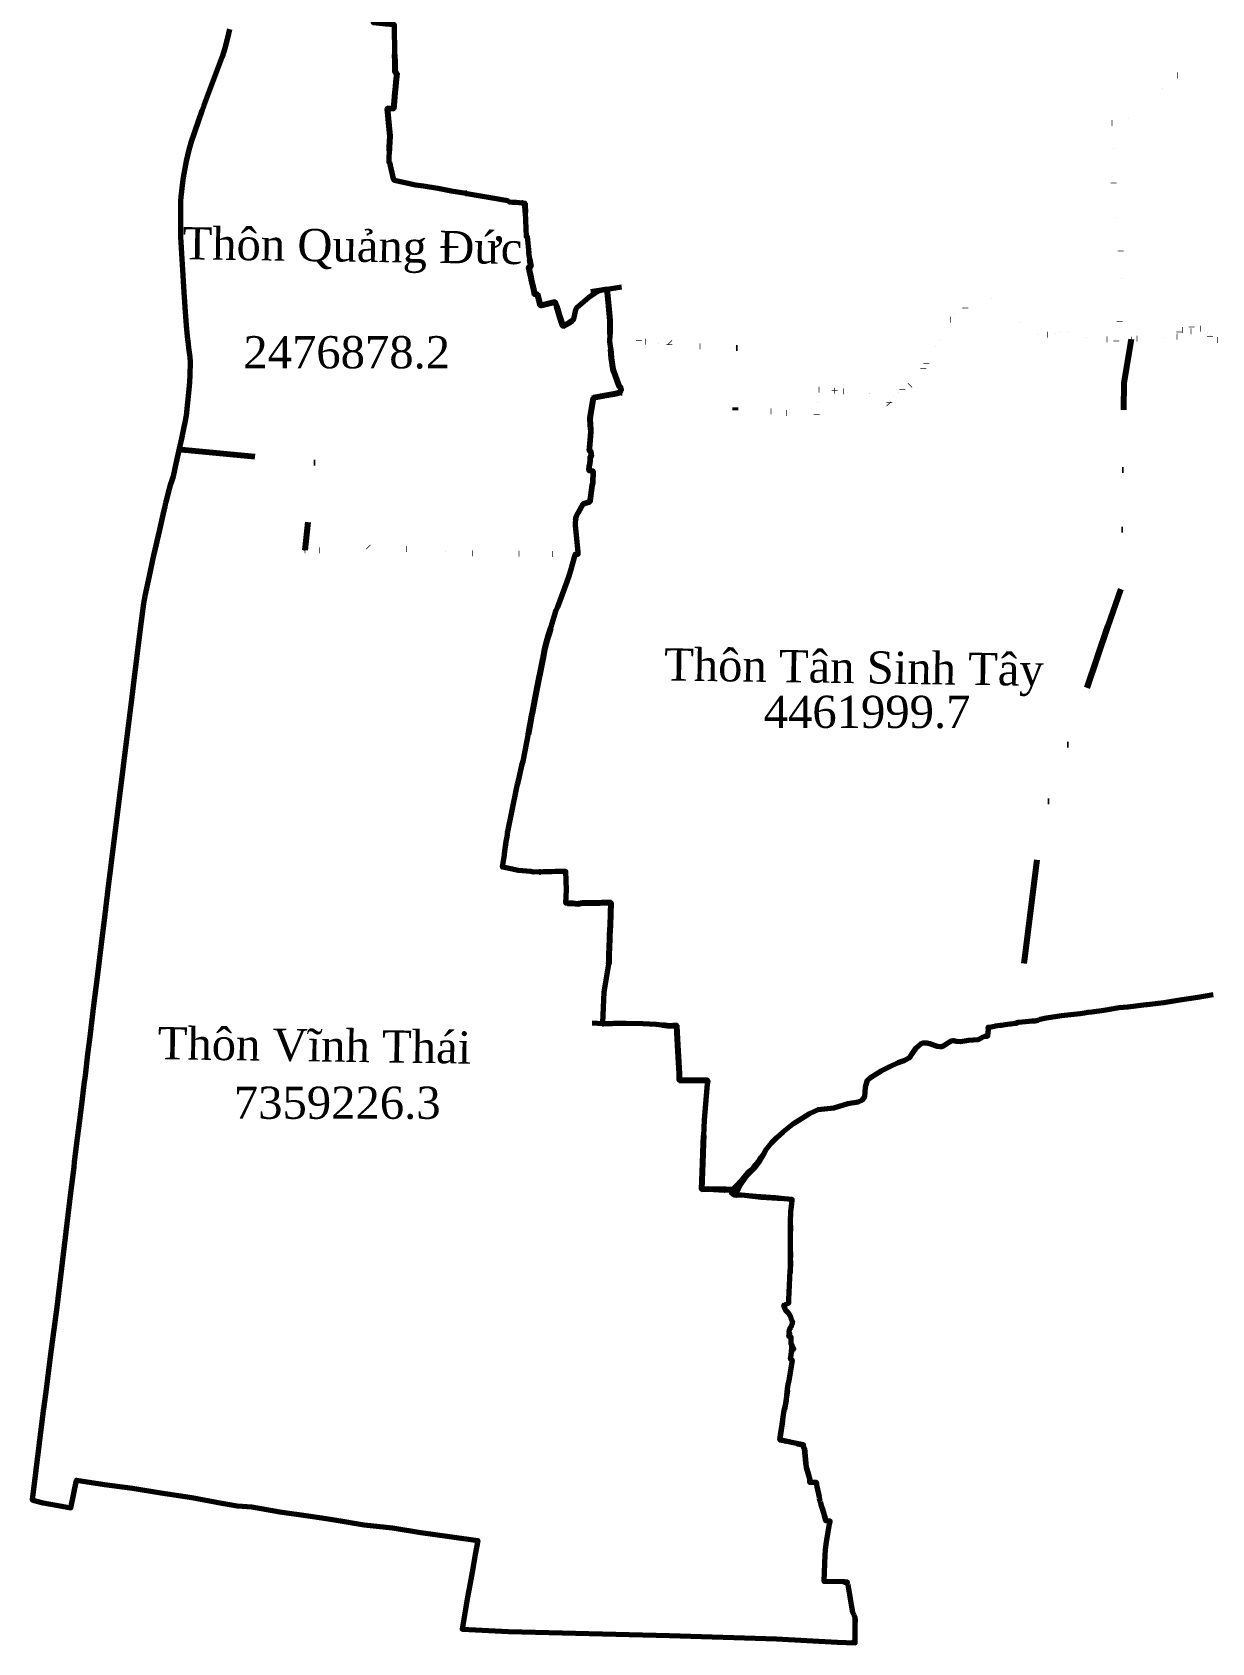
# Model space of a CAD drawing. Header units: metres. Extents: x 587838 to 605780, y 1326024 to 1346437.
# Drawn here: x 594442 to 598559, y 1326024 to 1331645 of the extents above; entities that cross this region are included whole.
import ezdxf
from ezdxf.enums import TextEntityAlignment as Align

# ---------------------------------------------------------------- set-up
doc = ezdxf.new("R2010")
doc.units = ezdxf.units.M
doc.header["$MEASUREMENT"] = 0
doc.linetypes.add('DGN Style 6', pattern=[990.708249, 0.520877, -208.350841, 364.613972, -208.350841, 0.520877, -208.350841])
for name, color, linetype, lineweight in [('DIEM', 7, 'Continuous', 0), ('Level 4', 7, 'Continuous', 0), ('Level 45', 7, 'Continuous', 0), ('Level 46', 7, 'Continuous', 0)]:
    doc.layers.add(name, color=color, linetype=linetype, lineweight=lineweight)
doc.styles.add('Style-Vntime', font='Vntime.shx')
doc.styles.add('Style-Vntimei', font='Vntimei.shx')
doc.linetypes.add('{Dg xa}', pattern='A,3,-1,[18,dgnlstyle-DUONGDC.shx,S=0.004992,R=0,X=0,Y=0],-1', length=5)

msp = doc.modelspace()

# ---------------------------------------------------------------- linework, layer by layer
at = {"layer": 'Level 4', "color": 6, "linetype": 'DGN Style 6', "lineweight": 80}
for p, q in [((598439.88144, 1331495.236091), (598622.103354, 1331581.460704)), ((598386.492153, 1331448.348559), (598439.88144, 1331495.236091)), ((598269.03321, 1331345.193783), (598386.492153, 1331448.348559)), ((598210.653466, 1331329.05628), (598269.03321, 1331345.193783)), ((598216.838099, 1331238.634692), (598210.653466, 1331329.05628)), ((598217.069058, 1331118.539902), (598216.838099, 1331238.634692)), ((598227.594154, 1330998.136824), (598217.069058, 1331118.539902)), ((598241.283439, 1330881.173584), (598227.594154, 1330998.136824)), ((598242.43999, 1330786.260999), (598241.283439, 1330881.173584)), ((598238.034666, 1330635.672954), (598242.43999, 1330786.260999)), ((597662.442541, 1330662.061601), (597685.217697, 1330682.297177)), ((597685.217697, 1330682.297177), (597692.296367, 1330680.246606)), ((597692.296367, 1330680.246606), (597699.420615, 1330682.40067)), ((597699.420615, 1330682.40067), (597788.91548, 1330717.230558)), ((597788.91548, 1330717.230558), (597892.54139, 1330631.923995)), ((597611.016125, 1330571.394435), (597647.717224, 1330642.21895)), ((597647.717224, 1330642.21895), (597662.442541, 1330662.061601)), ((597892.54139, 1330631.923995), (597949.13569, 1330591.319531)), ((598223.05258, 1330571.227121), (598238.034666, 1330635.672954)), ((596449.860485, 1330582.596258), (596460.778, 1330581.1)), ((596460.778, 1330581.1), (596558.978, 1330569.79)), ((596558.978, 1330569.79), (596583.108, 1330565.839)), ((596583.108, 1330565.839), (596588.168, 1330565.01)), ((596588.168, 1330565.01), (596628.118, 1330559.93)), ((596666.478, 1330554.59), (596668.158, 1330562.76)), ((596668.158, 1330562.76), (596772.788, 1330557.87)), ((597593.065263, 1330548.913581), (597611.016125, 1330571.394435)), ((597949.13569, 1330591.319531), (597986.23068, 1330590.092145)), ((597986.23068, 1330590.092145), (598012.117472, 1330593.338635)), ((598012.117472, 1330593.338635), (598026.169631, 1330599.506135)), ((598026.169631, 1330599.506135), (598059.042148, 1330595.913689)), ((598059.042148, 1330595.913689), (598120.578194, 1330579.586302)), ((598120.578194, 1330579.586302), (598192.830414, 1330573.692445)), ((598192.830414, 1330573.692445), (598223.05258, 1330571.227121)), ((598226.784, 1330567.327), (598223.05258, 1330571.227121)), ((598263.724, 1330567.377), (598226.784, 1330567.327)), ((598278.287163, 1330571.186934), (598263.724, 1330567.377)), ((598298.545993, 1330574.840524), (598278.287163, 1330571.186934)), ((598390.667123, 1330578.080893), (598298.545993, 1330574.840524)), ((598437.647896, 1330581.677348), (598390.667123, 1330578.080893)), ((598440.468745, 1330593.673552), (598437.647896, 1330581.677348)), ((598445.302198, 1330599.126372), (598440.468745, 1330593.673552)), ((598456.292522, 1330605.028248), (598445.302198, 1330599.126372)), ((598486.85707, 1330600.608715), (598456.292522, 1330605.028248)), ((598488.796404, 1330616.518119), (598486.85707, 1330600.608715)), ((598493.079769, 1330617.003259), (598488.796404, 1330616.518119)), ((598519.324891, 1330609.802329), (598493.079769, 1330617.003259)), ((598534.127483, 1330603.49722), (598519.324891, 1330609.802329)), ((598544.275215, 1330597.778632), (598534.127483, 1330603.49722)), ((598553.271568, 1330586.534792), (598544.275215, 1330597.778632)), ((598552.855098, 1330582.692588), (598552.914, 1330583.236)), ((598579.618826, 1330569.791399), (598552.855098, 1330582.692588)), ((598552.914, 1330583.236), (598553.271568, 1330586.534792)), ((596628.118, 1330559.93), (596666.478, 1330554.59)), ((596772.788, 1330557.87), (596772.408, 1330549.94)), ((596772.408, 1330549.94), (596895.308, 1330544.34)), ((596895.308, 1330544.34), (596901.799686, 1330544.044203)), ((596901.799686, 1330544.044203), (596895.644903, 1330325.981936)), ((597562.969521, 1330489.364576), (597593.065263, 1330548.913581)), ((597505.749395, 1330412.42694), (597553.096547, 1330471.851402)), ((597553.096547, 1330471.851402), (597562.969521, 1330489.364576)), ((597183.160074, 1330353.714638), (597188.204174, 1330397.742723)), ((597188.204174, 1330397.742723), (597188.599284, 1330401.191488)), ((597188.599284, 1330401.191488), (597189.898, 1330401.03)), ((597189.898, 1330401.03), (597242.262, 1330395.254)), ((597242.262, 1330395.254), (597242.791, 1330395.196)), ((597242.791, 1330395.196), (597272.842, 1330392.396)), ((597464.658606, 1330386.761742), (597479.417123, 1330397.38844)), ((597479.417123, 1330397.38844), (597505.749395, 1330412.42694)), ((597181.117955, 1330310.094835), (597183.160074, 1330353.714638)), ((597272.842, 1330392.396), (597363.048, 1330385.64)), ((597363.048, 1330385.64), (597363.258, 1330383.5)), ((597363.258, 1330383.5), (597431.178, 1330347.55)), ((597431.178, 1330347.55), (597432.771621, 1330346.873021)), ((597432.771621, 1330346.873021), (597434.174195, 1330351.973666)), ((597434.174195, 1330351.973666), (597447.941866, 1330373.290069)), ((597447.941866, 1330373.290069), (597464.658606, 1330386.761742)), ((596895.644903, 1330325.981936), (597020.295114, 1330322.463698)), ((597020.295114, 1330322.463698), (597075.158784, 1330316.444764)), ((597075.158784, 1330316.444764), (597181.117955, 1330310.094835)), ((595393.842994, 1329836.895148), (595445.295798, 1329837.421621)), ((595445.295798, 1329837.421621), (595615.259179, 1329848.513952)), ((595615.259179, 1329848.513952), (595748.769609, 1329842.502679)), ((595748.769609, 1329842.502679), (595884.275873, 1329833.207083)), ((595884.275873, 1329833.207083), (595977.833701, 1329826.789108)), ((595977.833701, 1329826.789108), (596140.869406, 1329825.505536)), ((596140.869406, 1329825.505536), (596258.280282, 1329824.581166)), ((596258.280282, 1329824.581166), (596337.116, 1329823.916))]:
    msp.add_line(p, q, dxfattribs=at)
at = {"layer": 'Level 4', "color": 5, "linetype": 'DGN Style 6', "lineweight": 80}
for q in [(594951.020558, 1330188.643089), (595393.842994, 1329836.895148)]:
    msp.add_line((595427.336678, 1330143.202529), q, dxfattribs=at)
at = {"layer": 'Level 4', "color": 6, "linetype": 'DGN Style 6'}
msp.add_line((595390.936473, 1329836.865408), (595445.295798, 1329837.421621), dxfattribs=at)
at = {"layer": 'Level 4', "color": 6, "linetype": 'DGN Style 6', "lineweight": 80, "flags": 128}
for points in [[(597878.793, 1328188.239), (597967.488, 1328897.507), (598196.486, 1329570.892), (598242.833, 1329704.005), (598245.926, 1329803.675), (598248.796, 1330136.287), (598253.168, 1330421.224), (598279.159, 1330573.499)], [(597878.792432, 1328188.233595), (597878.793, 1328188.239)]]:
    msp.add_lwpolyline(points, dxfattribs=at)
at = {"layer": 'Level 45', "color": 5, "linetype": 'Continuous', "lineweight": 70, "flags": 128}
msp.add_lwpolyline([(595130.892703, 1331655.220833), (595127.655252, 1331640.210848), (595115.809129, 1331593.267858), (595105.066683, 1331559.127502), (595041.053483, 1331388.425723), (595033.989957, 1331370.472605), (594995.729192, 1331259.516447), (594988.518509, 1331234.205494), (594979.836255, 1331195.06181), (594969.535276, 1331138.038583), (594967.033609, 1331120.526935), (594961.000175, 1331070.015393), (594960.411546, 1331054.196047), (594959.307866, 1331030.650972), (594959.749319, 1330931.393767), (594971.963294, 1330738.397733), (594977.187343, 1330652.752524), (594980.787409, 1330607.888746), (594984.195677, 1330574.134047), (594984.968249, 1330567.695941), (594987.853094, 1330543.61011), (594990.210691, 1330527.632524), (594992.491617, 1330511.960333), (594993.39294, 1330494.153657), (594991.963355, 1330448.389953), (594990.692643, 1330424.210486), (594988.884877, 1330398.217756), (594980.162116, 1330306.997849), (594974.746482, 1330282.762072), (594970.724503, 1330261.00537), (594965.966573, 1330237.21875), (594944.923147, 1330143.994975), (594933.886385, 1330094.697477), (594928.58874, 1330077.075461), (594923.99009, 1330064.16246), (594915.071835, 1330033.883889), (594911.849653, 1330018.709432), (594907.986787, 1330002.522193), (594904.822915, 1329989.590798), (594900.187476, 1329971.508916), (594897.704205, 1329961.134369), (594886.115604, 1329908.010796), (594876.844725, 1329868.315274), (594876.881514, 1329868.296879), (594875.023659, 1329858.750088), (594866.010303, 1329819.201722), (594850.227733, 1329746.579885), (594835.217736, 1329676.459713), (594831.097343, 1329651.51665), (594819.177635, 1329562.633996), (594794.381695, 1329365.002532), (594789.580699, 1329325.178247), (594778.212828, 1329232.910987), (594769.138151, 1329159.823153), (594749.909648, 1329007.466905), (594720.176801, 1328767.730885), (594714.101465, 1328718.745435), (594709.098128, 1328673.911689), (594695.804954, 1328566.487289), (594682.070308, 1328453.078516), (594668.629976, 1328347.223788), (594656.56311, 1328248.040163), (594641.945522, 1328130.02048), (594635.274409, 1328078.613736), (594627.03362, 1328004.054334), (594622.76607, 1327972.61185), (594614.721492, 1327902.565255), (594605.793973, 1327839.09166), (594599.515277, 1327785.526616), (594589.116189, 1327702.530231), (594587.154096, 1327683.792276), (594576.166379, 1327594.320994), (594527.898909, 1327195.918722), (594505.923478, 1327032.084248), (594495.818703, 1326946.63525), (594491.109682, 1326909.944177), (594482.672687, 1326848.776037), (594480.710594, 1326833.667948), (594479.398809, 1326824.235599), (594442.299425, 1326523.540854), (594448.637223, 1326521.399586), (594481.094498, 1326512.538989), (594532.499819, 1326503.288905), (594577.370225, 1326495.617171), (594597.15625, 1326591.952429), (594695.048892, 1326576.942623), (594792.428353, 1326564.040379), (594891.645, 1326548.11), (594999.72, 1326531.36), (595104.338011, 1326511.978529), (595157.730387, 1326502.523277), (595208.892864, 1326498.509987), (595306.483062, 1326481.819713), (595405.354294, 1326467.104387), (595453.07121, 1326460.18779), (595504.430782, 1326452.065268), (595601.09975, 1326436.47), (595699.774794, 1326425.53631), (595798.581409, 1326409.741671), (595898.510595, 1326395.571538), (595997.242456, 1326381.380648), (595988.389848, 1326332.763826), (595980.111195, 1326284.205121), (595970.826536, 1326232.924611), (595961.965058, 1326183.514217), (595942.8826, 1326072.177551), (596104.194687, 1326063.437192), (596666.332154, 1326050.095223), (597039.676059, 1326038.708472), (597252.024901, 1326026.594003), (597252.535565, 1326026.57633), (597314.928, 1326024.417), (597315, 1326025.987), (597314.411, 1326049.446), (597314.056, 1326077.584), (597314.559, 1326091.432), (597314.98, 1326104.271), (597314.398, 1326112.971), (597310.926, 1326120.484), (597306.714, 1326129.607), (597302.159, 1326156.549), (597298.448, 1326177.401), (597294.649, 1326200.002), (597292.46, 1326212.284), (597289.763, 1326226.295), (597288.238, 1326231.616), (597287.932, 1326235.806), (597276.514, 1326236.936), (597206.57, 1326238.51), (597206.382, 1326240.57), (597209.513, 1326329.72), (597210.7, 1326349.048), (597214.575, 1326376.812), (597225.28, 1326437.988), (597227.25, 1326449.035), (597212.312, 1326450.079), (597204.917, 1326477.623), (597198.017, 1326499.078), (597193.303, 1326515.991), (597192.556, 1326519.111), (597190.465, 1326528.993), (597189.449, 1326533.723), (597181.573, 1326570.338), (597179.106, 1326583.979), (597157.927, 1326583.568), (597156.417, 1326583.539), (597155.856, 1326593.169), (597154.268, 1326606.63), (597144.407, 1326637.346), (597141.931, 1326652.977), (597137.327, 1326702.928), (597136.197, 1326702.969), (597134.828, 1326704.08), (597133.948, 1326715.18), (597087.16, 1326723.982), (597061.868, 1326730.924), (597051.17, 1326732.614), (597055.013, 1326757.958), (597059.308, 1326786.312), (597063.171, 1326811.817), (597066.491, 1326834.542), (597071.868, 1326853.676), (597074.964, 1326871.632), (597076.478, 1326887.259), (597078.578, 1326909.396), (597080.973, 1326926.112), (597083.766, 1326939.899), (597085.212, 1326947.307), (597088.552, 1326969.322), (597093.365, 1326995.576), (597095.013, 1327004.354), (597095.09, 1327011.713), (597088.393, 1327014.239), (597091.773, 1327036.564), (597095.102, 1327047.001), (597100.595, 1327050.275), (597095.625, 1327060.889), (597091.319, 1327065.333), (597091.588, 1327085.911), (597091.512, 1327090.421), (597082.575, 1327092.929), (597086.805, 1327104.184), (597083.276, 1327105.577), (597083.789, 1327108.806), (597085.167, 1327117.574), (597088.782, 1327123.251), (597090.634, 1327126.159), (597092.378, 1327130.297), (597095.695, 1327138.163), (597096.291, 1327145.392), (597090.682, 1327156.377), (597087.57, 1327165.089), (597083.377, 1327173.252), (597075.296, 1327181.459), (597070.503, 1327189.042), (597065.956, 1327202.816), (597083.461, 1327210.449), (597083.173, 1327223.198), (597083.634, 1327246.776), (597087.843, 1327323.287), (597087.996, 1327325.936), (597088.189, 1327329.186), (597088.704, 1327357.293), (597088.842, 1327377.192), (597088.777, 1327393.781), (597088.705, 1327413.069), (597088.641, 1327430.688), (597088.723, 1327444.077), (597088.827, 1327459.116), (597088.93, 1327473.625), (597089.023, 1327487.833), (597089.08, 1327495.543), (597089.192, 1327508.772), (597089.456, 1327513.441), (597089.822, 1327520.11), (597090.329, 1327528.109), (597090.39, 1327529.149), (597091.369, 1327539.098), (597093.004, 1327556.075), (597094.938, 1327571.802), (597066.562, 1327573.927), (597036.007, 1327576.665), (596985.604, 1327580.201), (596968.217, 1327582.386), (596916.165, 1327587.013), (596901.477, 1327587.026), (596893.867, 1327586.923), (596889.109, 1327589.107), (596882.614, 1327593.423), (596891.554, 1327594.655), (596900.068, 1327599.257), (596907.845, 1327608.379), (596916.971, 1327626.739), (596926.545, 1327642.78), (596936.146, 1327655), (596949.686, 1327667.667), (596964.269, 1327682.512), (596982.219, 1327706.614), (596992.324, 1327724.264), (597003.833, 1327746.122), (597022.073, 1327769.383), (597041.419, 1327787.864), (597063.004, 1327807.033), (597098.999, 1327836.939), (597154.746, 1327871.945), (597185.486, 1327884.906), (597240.458, 1327891.826), (597289.128, 1327906.591), (597324.631, 1327912.618), (597340.576, 1327919.773), (597348.315, 1327930.505), (597351.015, 1327963.41), (597357.147, 1327988.383), (597367.464, 1327997.163), (597405.273, 1328020.627), (597434.864, 1328035.499), (597465.025, 1328049.61), (597485.07, 1328057.042), (597504.738, 1328067.153), (597514.87, 1328081.853), (597526.907, 1328101.04), (597543.618, 1328114.874), (597552.5, 1328117.876), (597564.33, 1328118.485), (597573.967, 1328115.996), (597600.286, 1328106.223), (597609.734, 1328105.065), (597617.754, 1328105.727), (597650.029, 1328124.757), (597657.18, 1328126.38), (597668.527, 1328123.64), (597681.885, 1328122.678), (597710.328, 1328127.802), (597744.297, 1328129.881), (597761.014, 1328139.345), (597766.636, 1328141.51), (597776.385, 1328141.421), (597777.598, 1328145.429), (597779.376, 1328165.106), (597778.943, 1328172.796), (597781.703, 1328173.094), (597801.325, 1328176.815), (597802.535, 1328177.144), (597820.806, 1328179.658), (597824.997, 1328180.164), (597837.948, 1328182.372), (597855.858, 1328184.385), (597858.168, 1328184.993), (597872.499, 1328186.56), (597884.491, 1328189.749), (597909.001, 1328192.356), (597922.032, 1328193.685), (597932.261, 1328194.375), (597942.852, 1328195.426), (597952.143, 1328197.767), (597960.495, 1328200.349), (597982.388, 1328205.769), (598034.971, 1328213.331), (598077.212, 1328218.072), (598100.063, 1328220.881), (598114.874, 1328223.047), (598127.495, 1328225.646), (598140.555, 1328226.074), (598182.137, 1328232.335), (598202.739, 1328236.036), (598234.611, 1328241.207), (598266.391, 1328243.798), (598330.613, 1328251.349), (598333.403, 1328251.677), (598372.195, 1328256.311), (598392.226, 1328258.903), (598447.3, 1328268.212), (598509.783, 1328277.074), (598564.428, 1328286.374)], dxfattribs=at)
at = {"layer": 'Level 46', "color": 1, "linetype": '{Dg xa}', "lineweight": 70, "ltscale": 2}
for p, q in [((595714.766, 1331501.626), (595708.448, 1331442.723)), ((596448.387, 1330748.277), (596392.08, 1330738.457)), ((596448.387, 1330748.277), (596498.474, 1330756.809)), ((596365.338, 1329999.7), (596385.968, 1330005.22)), ((596385.968, 1330005.22), (596388.828, 1330006.08)), ((596365.076, 1329999.13), (596347.998, 1329967.65)), ((596365.076, 1329999.13), (596365.338, 1329999.7)), ((596887.797, 1327612.096), (596892.585849, 1327595.212737))]:
    msp.add_line(p, q, dxfattribs=at)
at = {"layer": 'Level 46', "color": 1, "linetype": '{Dg xa}', "lineweight": 70, "ltscale": 20, "flags": 128}
for points in [[(595635.389, 1331708.556), (595631.967, 1331678.709), (595676.978, 1331674.488), (595705.784, 1331672.361), (595705.396, 1331660.532), (595706.97, 1331576.917), (595708.182, 1331539.486), (595708.447, 1331505.858), (595714.766, 1331501.626), (595711.427, 1331470.247), (595708.448, 1331442.723), (595707.581, 1331435.752), (595707.262, 1331417.946), (595703.492, 1331378.136), (595680.766, 1331378.937), (595690.212, 1331282.255), (595687.771, 1331243.081), (595687.302, 1331194.362), (595686.985, 1331191.224), (595689.516, 1331190.022), (595701.503, 1331133.285), (595702.801, 1331130.744), (595706.373, 1331128.519), (595779.547, 1331112.804), (595807.768, 1331108.431), (595857.601, 1331100.205), (595903.953, 1331091.494), (595956.788, 1331082.746)], [(595956.788, 1331082.746), (595959.152, 1331082.355), (596094.785, 1331058.62), (596101.042, 1331057.606), (596107.274, 1331053.364), (596119.795, 1331051.432), (596131.554, 1331051.89), (596161.423, 1331048.954), (596161.849, 1331044.051), (596163.034, 1331015.945)], [(596153.726, 1331049.711), (596161.423, 1331048.954), (596161.849, 1331044.051), (596166.551, 1330932.485), (596170.221, 1330932.143), (596175.512, 1330874.319), (596174.154, 1330873.967), (596182.013, 1330825.832), (596174.333, 1330824.775), (596183.038, 1330789.375), (596185.039, 1330776.5), (596191.85, 1330748.303), (596195.828, 1330729.809), (596204.118, 1330731.76), (596215.64, 1330691.167), (596266.585, 1330703.724), (596272.245, 1330689.153), (596283.557, 1330649.292), (596293.132, 1330621.373), (596294.395, 1330618.815), (596320.096, 1330633.003), (596329.243, 1330639.984), (596332.343, 1330645.196), (596339.09, 1330677.851), (596343.398, 1330683.882), (596385.485, 1330720.099), (596405.546, 1330734.655), (596422.155, 1330743.054), (596432.879, 1330745.853), (596448.387, 1330748.277)], [(596398.778, 1330070.98), (596400.218, 1330112.76), (596385.478, 1330116.03), (596385.976, 1330131), (596386.226, 1330133.095), (596387.518, 1330133.07), (596389.258, 1330149.53), (596389.578, 1330164.16), (596394.198, 1330164.5), (596391.818, 1330183.12), (596387.388, 1330183.46), (596386.534, 1330192.511), (596386.808, 1330194.58), (596391.828, 1330249.23), (596389.638, 1330294.28), (596389.665, 1330298.071), (596401.436, 1330368.928), (596401.928, 1330370.555), (596439.128, 1330376.994), (596473.797, 1330383.407), (596488.859, 1330386.41), (596490.616, 1330387.293), (596494.061, 1330389.567), (596497.444, 1330395.057), (596497.444, 1330400.504), (596493.261, 1330407.122), (596488.434, 1330415.994), (596477.571, 1330445.004), (596472.063, 1330461.101), (596469.869, 1330469.235), (596464.247, 1330507.916), (596461.723, 1330541.361), (596459.393, 1330557.827), (596458.655, 1330566.119), (596458.576, 1330573.542), (596459.138, 1330580.956), (596459.511, 1330601.772), (596458.984, 1330617.847), (596459.752, 1330638.732), (596454.903, 1330690.537), (596448.387, 1330748.277)], [(596451.127, 1330723.999), (596448.387, 1330748.277)], [(596433.511, 1328185.955), (596433.859, 1328187.832), (596438.734, 1328295.415), (596455.821, 1328399.81), (596455.62, 1328412.06), (596455.59, 1328424.78), (596457.936, 1328479.906), (596458.22, 1328493.47), (596460.079, 1328529.043), (596462.743, 1328606.496), (596429.746, 1328606.229), (596423.829, 1328606.027), (596361.928, 1328605.194), (596346.22, 1328602.58), (596328.86, 1328603.87), (596319.65, 1328604.23), (596304.995, 1328605.161), (596307.361, 1328652.504), (596305.105, 1328716.075), (596268.75, 1328716.136), (596256.108, 1328715.276), (596223.9, 1328714.87), (596191.43, 1328714.18), (596180.946, 1328716.206), (596138.89, 1328719.19), (596086.37, 1328730.954), (596084.057, 1328731.593), (596090.484, 1328774.122), (596091.186, 1328777.371), (596096.861, 1328820.192), (596101.517, 1328844.341), (596100.99, 1328851.894), (596101.868, 1328855.934), (596132.494, 1329005.087), (596136.53, 1329020.281), (596138.248, 1329027.711)]]:
    msp.add_lwpolyline(points, dxfattribs=at)
at = {"layer": 'Level 46', "color": 1, "linetype": '{Dg xa}', "lineweight": 70, "ltscale": 2, "flags": 128}
for points in [[(595635.389, 1331708.556), (595631.967, 1331678.709), (595676.978, 1331674.488), (595705.784, 1331672.361), (595705.396, 1331660.532), (595706.97, 1331576.917), (595708.182, 1331539.486), (595708.447, 1331505.858), (595714.766, 1331501.626), (595714.596, 1331500.026)], [(595714.766, 1331501.626), (595714.766, 1331501.626), (595711.427, 1331470.247), (595708.448, 1331442.723), (595707.581, 1331435.752), (595707.262, 1331417.946), (595703.492, 1331378.136), (595680.766, 1331378.937), (595690.212, 1331282.255), (595687.771, 1331243.081), (595687.302, 1331194.362), (595686.985, 1331191.224), (595689.516, 1331190.022), (595701.503, 1331133.285), (595702.801, 1331130.744), (595706.373, 1331128.519), (595779.547, 1331112.804), (595807.768, 1331108.431), (595857.601, 1331100.205), (595903.953, 1331091.494), (595956.788, 1331082.746)], [(595956.788, 1331082.746), (595959.152, 1331082.355), (595994.222, 1331076.218)], [(595994.222, 1331076.218), (596094.785, 1331058.62), (596101.042, 1331057.606), (596107.274, 1331053.364), (596119.795, 1331051.432), (596131.554, 1331051.89), (596161.423, 1331048.954), (596161.849, 1331044.051), (596163.034, 1331015.945)], [(596153.726, 1331049.711), (596161.423, 1331048.954), (596161.849, 1331044.051), (596166.551, 1330932.485), (596170.221, 1330932.143), (596175.512, 1330874.319), (596174.154, 1330873.967), (596182.013, 1330825.832), (596174.333, 1330824.775), (596183.038, 1330789.375), (596185.039, 1330776.5), (596191.85, 1330748.303), (596195.828, 1330729.809), (596204.118, 1330731.76), (596215.64, 1330691.167), (596266.585, 1330703.724), (596272.245, 1330689.153), (596283.557, 1330649.292), (596293.132, 1330621.373), (596294.395, 1330618.815), (596320.096, 1330633.003), (596329.243, 1330639.984), (596332.343, 1330645.196), (596339.09, 1330677.851), (596343.398, 1330683.882), (596385.485, 1330720.099), (596405.546, 1330734.655), (596422.155, 1330743.054), (596432.879, 1330745.853), (596448.387, 1330748.277)], [(596402.226, 1330370.607), (596439.128, 1330376.994), (596473.797, 1330383.407), (596488.859, 1330386.41), (596490.616, 1330387.293), (596494.061, 1330389.567), (596497.444, 1330395.057), (596497.444, 1330400.504), (596493.261, 1330407.122), (596488.434, 1330415.994), (596477.571, 1330445.004), (596472.063, 1330461.101), (596469.869, 1330469.235), (596464.247, 1330507.916), (596461.723, 1330541.361), (596459.393, 1330557.827), (596458.655, 1330566.119), (596458.576, 1330573.542), (596459.138, 1330580.956), (596459.511, 1330601.772), (596458.984, 1330617.847), (596459.752, 1330638.732), (596454.903, 1330690.537), (596448.387, 1330748.277)], [(596402.192, 1330370.804), (596401.478, 1330368.87), (596389.688, 1330297.98), (596390.728, 1330294.46), (596389.638, 1330294.28), (596391.828, 1330249.23), (596386.808, 1330194.58), (596387.388, 1330183.46), (596391.818, 1330183.12), (596394.198, 1330164.5), (596389.578, 1330164.16), (596389.258, 1330149.53), (596387.518, 1330133.07), (596385.988, 1330131), (596385.478, 1330116.03), (596400.218, 1330112.76), (596398.778, 1330070.98), (596397.08, 1330064.434), (596392.678, 1330036.71), (596391.538, 1330029.66), (596389.128, 1330009.79), (596388.828, 1330006.08), (596365.338, 1329999.7)], [(596365.076, 1329999.13), (596365.338, 1329999.7), (596388.828, 1330006.08), (596391.538, 1330029.66), (596397.08, 1330064.434), (596398.778, 1330070.98)], [(596132.501, 1329005.113), (596136.53, 1329020.281), (596139.251, 1329032.049), (596152.424, 1329091.19), (596155.842, 1329101.578), (596181.733, 1329233.136), (596186.353, 1329260.463), (596188.011, 1329269.343), (596196.969, 1329313.456), (596208.849, 1329378.898), (596218.085, 1329424.019), (596225.38, 1329459.381), (596231.523, 1329492.14), (596238.478, 1329518.773), (596243.216, 1329534.494), (596270.826, 1329627.623), (596276.464, 1329640.072), (596308.817, 1329728.595), (596317.121, 1329751.047), (596322.123, 1329765.977), (596335.571, 1329816.939), (596337.116, 1329823.916), (596348.242, 1329823.783), (596347.554, 1329830.71), (596338.496, 1329924.526), (596339.985, 1329952.22), (596347.998, 1329967.65), (596365.338, 1329999.7), (596365.338, 1329999.7), (596388.828, 1330006.08), (596389.56, 1330012.449)], [(596433.511, 1328185.955), (596433.859, 1328187.832), (596438.734, 1328295.415), (596455.821, 1328399.81), (596455.62, 1328412.06), (596455.59, 1328424.78), (596457.936, 1328479.906), (596458.22, 1328493.47), (596460.079, 1328529.043), (596462.743, 1328606.496), (596429.746, 1328606.229), (596423.829, 1328606.027), (596361.928, 1328605.194), (596346.22, 1328602.58), (596328.86, 1328603.87), (596319.65, 1328604.23), (596304.995, 1328605.161), (596307.361, 1328652.504), (596305.105, 1328716.075), (596268.75, 1328716.136), (596256.108, 1328715.276), (596223.9, 1328714.87), (596191.43, 1328714.18), (596180.946, 1328716.206), (596138.89, 1328719.19), (596086.37, 1328730.954), (596084.057, 1328731.593), (596090.484, 1328774.122), (596091.186, 1328777.371), (596096.861, 1328820.192), (596101.517, 1328844.341), (596100.99, 1328851.894), (596101.868, 1328855.934), (596132.494, 1329005.087), (596136.53, 1329020.281), (596138.248, 1329027.711)], [(596396.703, 1328188.024), (596433.511, 1328185.955), (596466.557, 1328185.728), (596472.138, 1328186.953), (596485.862, 1328187.21), (596515.006, 1328186.841), (596572.974, 1328185.3), (596619.747, 1328183.066), (596666.253, 1328177.915), (596690.464, 1328180.018), (596690.596, 1328176.298), (596693.87, 1328109.803), (596693.87, 1328109.803), (596696.78, 1328070.07), (596699.624, 1328010.656), (596700.307, 1327988.089), (596721.486, 1327987.682), (596741.835, 1327987.577), (596757.551, 1327987.8), (596793.91, 1327987.495), (596799.118, 1327987.312), (596798.294, 1327977.9)], [(596783.027, 1327987.586), (596793.91, 1327987.495), (596799.118, 1327987.312), (596794.367, 1327933.024), (596787.904, 1327847.944), (596784.534, 1327767.397), (596781.663, 1327697.852), (596778.707, 1327607.436), (596800.14, 1327608.984), (596863.725, 1327608.601), (596887.79, 1327607.71)]]:
    msp.add_lwpolyline(points, dxfattribs=at)
at = {"layer": 'Level 46', "color": 1, "linetype": 'DGN Style 6', "lineweight": 80, "flags": 128}
for points in [[(595635.389, 1331708.556), (595631.967, 1331678.709), (595676.978, 1331674.488), (595705.784, 1331672.361), (595705.396, 1331660.532), (595706.97, 1331576.917), (595708.182, 1331539.486), (595708.447, 1331505.858), (595714.766, 1331501.626), (595711.427, 1331470.247), (595708.448, 1331442.723), (595707.581, 1331435.752), (595707.262, 1331417.946), (595703.492, 1331378.136), (595680.766, 1331378.937), (595690.212, 1331282.255), (595687.771, 1331243.081), (595687.302, 1331194.362), (595686.985, 1331191.224), (595689.516, 1331190.022), (595701.503, 1331133.285), (595702.801, 1331130.744), (595706.373, 1331128.519), (595779.547, 1331112.804), (595807.768, 1331108.431), (595857.601, 1331100.205), (595903.953, 1331091.494), (595956.788, 1331082.746)], [(595956.788, 1331082.746), (595959.152, 1331082.355), (596094.785, 1331058.62), (596101.042, 1331057.606), (596107.274, 1331053.364), (596119.795, 1331051.432), (596131.554, 1331051.89), (596161.423, 1331048.954), (596161.849, 1331044.051), (596163.034, 1331015.945)], [(596153.726, 1331049.711), (596161.423, 1331048.954), (596161.849, 1331044.051), (596166.551, 1330932.485), (596170.221, 1330932.143), (596175.512, 1330874.319), (596174.154, 1330873.967), (596182.013, 1330825.832), (596174.333, 1330824.775), (596183.038, 1330789.375), (596185.039, 1330776.5), (596191.85, 1330748.303), (596195.828, 1330729.809), (596204.118, 1330731.76), (596215.64, 1330691.167), (596266.585, 1330703.724), (596272.245, 1330689.153), (596283.557, 1330649.292), (596293.132, 1330621.373), (596294.395, 1330618.815), (596320.096, 1330633.003), (596329.243, 1330639.984), (596332.343, 1330645.196), (596339.09, 1330677.851), (596343.398, 1330683.882), (596385.485, 1330720.099), (596405.546, 1330734.655), (596422.155, 1330743.054), (596432.879, 1330745.853), (596448.387, 1330748.277)], [(596398.778, 1330070.98), (596400.218, 1330112.76), (596385.478, 1330116.03), (596385.976, 1330131), (596386.226, 1330133.095), (596387.518, 1330133.07), (596389.258, 1330149.53), (596389.578, 1330164.16), (596394.198, 1330164.5), (596391.818, 1330183.12), (596387.388, 1330183.46), (596386.534, 1330192.511), (596386.808, 1330194.58), (596391.828, 1330249.23), (596389.638, 1330294.28), (596389.665, 1330298.071), (596401.436, 1330368.928), (596401.928, 1330370.555), (596439.128, 1330376.994), (596473.797, 1330383.407), (596488.859, 1330386.41), (596490.616, 1330387.293), (596494.061, 1330389.567), (596497.444, 1330395.057), (596497.444, 1330400.504), (596493.261, 1330407.122), (596488.434, 1330415.994), (596477.571, 1330445.004), (596472.063, 1330461.101), (596469.869, 1330469.235), (596464.247, 1330507.916), (596461.723, 1330541.361), (596459.393, 1330557.827), (596458.655, 1330566.119), (596458.576, 1330573.542), (596459.138, 1330580.956), (596459.511, 1330601.772), (596458.984, 1330617.847), (596459.752, 1330638.732), (596454.903, 1330690.537), (596448.387, 1330748.277)], [(596498.898, 1330388.05), (596477.571, 1330445.004), (596472.063, 1330461.101), (596469.869, 1330469.235), (596464.247, 1330507.916), (596461.723, 1330541.361), (596459.393, 1330557.827), (596458.655, 1330566.119), (596458.576, 1330573.542), (596459.138, 1330580.956), (596459.511, 1330601.772), (596458.984, 1330617.847), (596459.752, 1330638.732), (596454.903, 1330690.537), (596448.387, 1330748.277)], [(596132.501, 1329005.113), (596136.53, 1329020.281), (596139.251, 1329032.049), (596152.424, 1329091.19), (596155.842, 1329101.578), (596181.733, 1329233.136), (596186.353, 1329260.463), (596188.011, 1329269.343), (596196.969, 1329313.456), (596208.849, 1329378.898), (596218.085, 1329424.019), (596225.38, 1329459.381), (596231.523, 1329492.14), (596238.478, 1329518.773), (596243.216, 1329534.494), (596270.826, 1329627.623), (596276.464, 1329640.072), (596308.817, 1329728.595), (596317.121, 1329751.047), (596322.123, 1329765.977), (596335.571, 1329816.939), (596337.116, 1329823.916), (596348.242, 1329823.783), (596347.554, 1329830.71), (596338.496, 1329924.526), (596339.985, 1329952.22), (596347.998, 1329967.65), (596365.338, 1329999.7), (596365.385, 1330000.122), (596388.828, 1330006.08), (596391.538, 1330029.66), (596397.08, 1330064.434), (596398.978, 1330070.973)], [(596129.765, 1328991.796), (596132.494, 1329005.087), (596136.53, 1329020.281), (596139.251, 1329032.049), (596152.424, 1329091.19), (596155.842, 1329101.578), (596181.733, 1329233.136), (596186.353, 1329260.463), (596188.011, 1329269.343), (596196.969, 1329313.456), (596208.849, 1329378.898), (596218.085, 1329424.019), (596225.38, 1329459.381), (596231.523, 1329492.14), (596238.478, 1329518.773), (596243.216, 1329534.494), (596270.826, 1329627.623), (596276.464, 1329640.072), (596308.817, 1329728.595), (596317.121, 1329751.047), (596322.123, 1329765.977), (596335.571, 1329816.939), (596337.116, 1329823.916), (596348.242, 1329823.783), (596347.554, 1329830.71), (596338.496, 1329924.526), (596339.985, 1329952.22), (596347.998, 1329967.65), (596365.076, 1329999.13)], [(596433.966, 1328186.668), (596433.859, 1328187.832), (596438.734, 1328295.415), (596455.821, 1328399.81), (596455.62, 1328412.06), (596455.59, 1328424.78), (596457.936, 1328479.906), (596458.22, 1328493.47), (596460.079, 1328529.043), (596462.743, 1328606.496), (596429.746, 1328606.229), (596423.829, 1328606.027), (596361.928, 1328605.194), (596346.22, 1328602.58), (596328.86, 1328603.87), (596319.65, 1328604.23), (596304.995, 1328605.161), (596307.361, 1328652.504), (596305.105, 1328716.075), (596268.75, 1328716.136), (596256.108, 1328715.276), (596223.9, 1328714.87), (596191.43, 1328714.18), (596180.946, 1328716.206), (596138.89, 1328719.19), (596086.37, 1328730.954), (596084.057, 1328731.593), (596090.484, 1328774.122), (596091.186, 1328777.371), (596096.861, 1328820.192), (596101.517, 1328844.341), (596100.99, 1328851.894), (596101.868, 1328855.934), (596129.765, 1328991.796)], [(596433.371822, 1328185.20432), (596433.719822, 1328187.08132), (596438.734, 1328295.415), (596455.821, 1328399.81), (596455.62, 1328412.06), (596455.59, 1328424.78), (596457.936, 1328479.906), (596458.22, 1328493.47), (596460.079, 1328529.043), (596462.743, 1328606.496)], [(596433.667641, 1328185.953924), (596466.557, 1328185.728), (596472.138, 1328186.953), (596485.862, 1328187.21), (596515.006, 1328186.841), (596572.974, 1328185.3), (596619.747, 1328183.066), (596666.253, 1328177.915), (596690.464, 1328180.018), (596690.596, 1328176.298), (596693.87, 1328109.803), (596693.87, 1328109.803), (596696.78, 1328070.07), (596699.624, 1328010.656), (596700.307, 1327988.089), (596721.486, 1327987.682), (596741.835, 1327987.577), (596757.551, 1327987.8), (596793.91, 1327987.495), (596799.118, 1327987.312), (596798.294, 1327977.9)], [(596783.027, 1327987.586), (596793.91, 1327987.495), (596799.118, 1327987.312), (596794.367, 1327933.024), (596787.904, 1327847.944), (596784.534, 1327767.397), (596781.663, 1327697.852), (596778.707, 1327607.436), (596800.14, 1327608.984), (596858.033, 1327604.783), (596892.477569, 1327607.791259)]]:
    msp.add_lwpolyline(points, dxfattribs=at)
at = {"layer": 'Level 46', "color": 1, "linetype": '{Dg xa}', "lineweight": 70, "ltscale": 10, "flags": 128}
msp.add_lwpolyline([(596451.127, 1330723.999), (596448.387, 1330748.277)], dxfattribs=at)
at = {"layer": 'Level 46', "color": 1, "linetype": '{Dg xa}', "lineweight": 70, "ltscale": 15, "flags": 128}
for points in [[(596888.867, 1327607.613), (596901.533, 1327620.459), (596914.128, 1327633.917), (596926.973, 1327650.287), (596939.117, 1327664.146), (596949.202, 1327673.084), (596956.93, 1327678.808), (596966.714, 1327692.166), (596980.864, 1327710.243), (596986.534, 1327718.98), (596995.013937, 1327729.372753)], [(596889.93, 1327600.47), (596892.909077, 1327595.387448)], [(596897.838904, 1327586.976759), (596897.871, 1327586.922), (596900.458646, 1327587.012217)], [(596939.219819, 1327584.963614), (596985.821, 1327579.782), (597061.194085, 1327574.408013)], [(597088.977295, 1327480.850495), (597088.841, 1327461.542), (597088.840708, 1327461.046921)], [(597088.79785, 1327388.459828), (597088.786469, 1327369.184672)], [(597088.705609, 1327357.524985), (597087.342731, 1327314.193126)], [(597095.920447, 1327146.117714), (597096.171, 1327144.692), (597096.10874, 1327143.181333)], [(597092.835815, 1327063.767573), (597092.381, 1327052.732), (597090.448877, 1327027.818129)], [(597095.081418, 1327010.892853), (597083.458983, 1326938.38348)], [(597078.237815, 1326905.809965), (597067.243682, 1326837.220413)], [(597061.071544, 1326797.955588), (597052.839182, 1326743.622)], [(597051.171273, 1326732.613799), (597051.171, 1326732.612), (597073.490306, 1326727.733978)], [(597112.278483, 1326719.256581), (597131.791, 1326714.992), (597134.451414, 1326708.830119)], [(597136.994466, 1326702.940065), (597137.257, 1326702.332), (597143.132, 1326636.23), (597155.800609, 1326593.638532)], [(597156.129858, 1326588.468021), (597155.779, 1326583.925), (597156.394549, 1326583.92439)], [(597175.325736, 1326583.90564), (597179.001, 1326583.902), (597179.843587, 1326579.900597)], [(597193.28815, 1326516.053025), (597193.301, 1326515.992), (597193.352165, 1326515.814605)], [(597199.591074, 1326494.183541), (597212.311, 1326450.082)], [(597276.384167, 1326236.938922), (597276.372, 1326236.048), (597287.946619, 1326235.60583)], [(597314.825094, 1326106.586611), (597314.704026, 1326095.854788)], [(597314.82508, 1326032.9538), (597306.796689, 1326024.698415)]]:
    msp.add_lwpolyline(points, dxfattribs=at)

# ---------------------------------------------------------------- texts
at = {"layer": 'DIEM', "color": 7, "linetype": 'DGN Style 6', "lineweight": 13, "style": 'Style-Vntime'}
for s, p in [('2476878.2', (595179.130461, 1330528.250803)), ('7359226.3', (595146.10499, 1327909.200542))]:
    msp.add_text(s, height=112.41, dxfattribs=at).set_placement(p, align=Align.MIDDLE_LEFT)
at = {"layer": 'DIEM', "color": 7, "linetype": 'Continuous', "lineweight": 13, "style": 'Style-Vntime'}
msp.add_text('4461999.7', height=112.41, dxfattribs=at).set_placement((596995.21969, 1329273.327889), align=Align.MIDDLE_LEFT)
at = {"layer": 'Level 4', "color": 1, "linetype": 'Continuous', "lineweight": 0, "style": 'Style-Vntimei'}
for s, p in [('Th«n Qu¶ng §øc', (594967.002743, 1330908.932031)), ('Th«n T©n Sinh T©y', (596647.681183, 1329439.037101)), ('Th«n VÜnh Th¸i', (594880.462676, 1328117.430083))]:
    msp.add_text(s, height=112.41, rotation=359.169167, dxfattribs=at).set_placement(p, align=Align.MIDDLE_LEFT)

doc.saveas('drawing.dxf')
